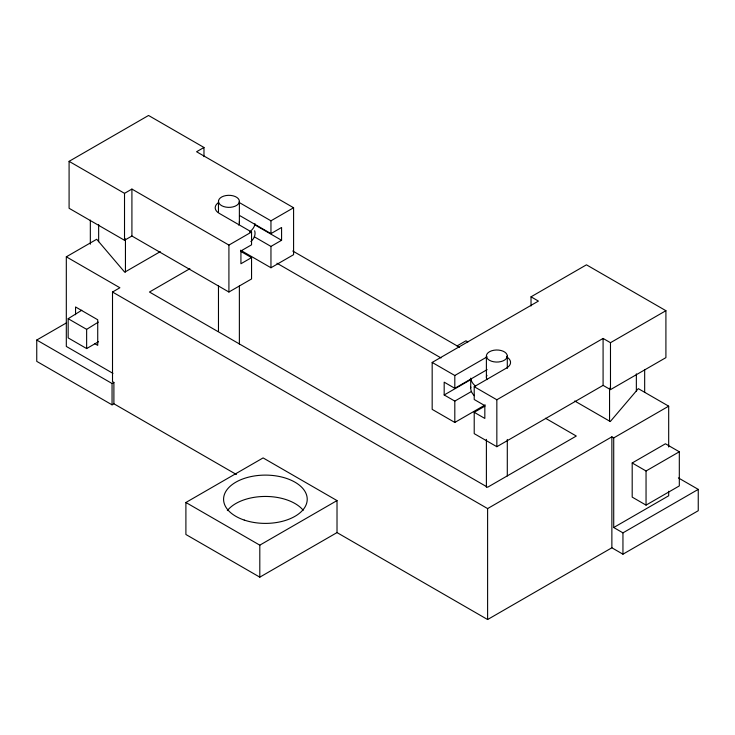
<?xml version="1.0" encoding="UTF-8"?>
<svg xmlns="http://www.w3.org/2000/svg" width="735" height="735" viewBox="0 0 735 735"><rect width="100%" height="100%" fill="white"/><g stroke="black" fill="none" stroke-linecap="round" stroke-linejoin="round"><path stroke-width="1.1" d="M98.499 341.72L86.638 348.565L68.162 337.898L68.162 318.696L81.778 310.234M86.638 348.565L86.638 329.363L98.306 322.114M240.777 251.398L251.554 257.617L251.554 278.951L228.916 292.025L131.914 236.018L124.518 240.281L69.09 208.281L69.09 161.342L148.543 115.469L203.972 147.469L203.972 156.628M69.09 161.342L124.518 193.342L131.914 189.079L228.916 245.086L251.554 232.012L251.554 244.819L240.924 250.947L240.924 263.755L251.554 257.617M203.972 147.469L196.585 151.741L293.587 207.748L293.587 254.687L270.958 267.751L240.575 250.212M112.951 373.362L66.315 346.433L66.315 256.818L96.698 239.279L124.711 272.18L160.294 251.636M236.422 474.516L113.897 403.772L113.897 382.439L112.51 381.64L112.51 292.025L119.897 287.752L66.315 256.818M113.897 403.772L112.051 404.838L36.75 361.363L36.75 340.029L66.545 322.83M239.601 202.713L270.958 220.812L293.587 207.748M189.869 268.698L149.462 292.025L487.608 487.25L576.295 436.039L545.471 418.243M239.601 215.511L270.958 233.62L281.579 227.482L281.579 240.281L270.958 246.418L254.301 236.799M36.75 340.029L112.051 383.505L113.897 382.439M531.028 305.981L531.028 296.821L586.457 264.82L665.91 310.694L665.91 357.633L610.482 389.633L603.086 385.37L496.842 446.705L474.213 433.641L474.213 412.307L484.99 406.078M337.016 532.59L259.804 577.159L185.9 534.492L185.9 502.483L263.102 457.914L337.016 500.581L337.016 532.59L487.608 619.532L611.869 547.786L622.949 554.19L698.25 510.715L698.25 489.381L678.387 477.915M457.041 345.937L465.953 340.801L467.919 341.931M485.183 404.902L454.809 422.441L432.171 409.367L432.171 362.428L538.415 301.093L531.028 296.821M432.171 362.428L454.809 375.502L487.14 356.833M471.466 391.489L454.809 401.099L444.179 394.971L444.179 382.163L454.809 388.3L487.14 369.631M444.179 394.971L470.639 379.692M474.213 412.307L484.834 418.435L484.834 405.637L474.213 399.5L474.213 386.702L506.544 368.033A13.717 7.92 0 0 0 506.544 356.833M474.213 386.702L496.842 399.767L603.086 338.431L610.482 342.694L665.91 310.694M185.9 502.483L259.804 545.159L337.016 500.581M112.51 292.025L487.608 508.583L611.869 436.838L613.716 437.913L668.685 406.17L668.685 447.009M632.192 462.976L665.451 443.775L679.315 451.777L679.315 485.918L646.047 505.12L632.192 497.117L632.192 462.976L646.047 470.979L679.315 451.777M613.716 437.913L613.716 527.519L668.685 495.785L668.685 491.246M613.716 527.519L622.949 532.857L698.25 489.381M668.685 406.17L638.302 388.631L610.289 421.532L574.706 400.988M255.118 225.011L281.579 240.281M292.76 251.012L459.559 347.306M251.554 232.012L219.214 213.343A13.717 7.92 0 0 1 218.607 202.52M276.939 263.213L441.037 357.954M68.162 318.696L86.638 329.363M94.833 343.695L97.727 345.367L97.727 319.762L75.549 306.964L75.549 314.755M646.047 470.979L646.047 505.12M644.668 369.457L644.668 392.407M636.354 373.858L636.354 391.066M622.949 532.857L622.949 554.19M611.869 436.838L611.869 547.786M610.482 342.694L610.482 389.633M609.554 388.117L609.554 421.385M603.086 338.431L603.086 385.37M507.297 356.08A10.455 6.036 0 0 1 491.55 361.234A10.455 6.036 0 0 1 491.687 350.779A10.455 6.036 0 0 1 507.297 356.08L507.297 368.428M507.297 439.447L507.297 475.977M496.842 399.767L496.842 446.705M487.608 508.583L487.608 619.532M486.395 355.988L486.395 377.321M486.395 439.355L486.395 487.296M470.712 379.389L470.712 387.924M454.809 375.502L454.809 388.3M454.809 401.099L454.809 422.441M270.958 220.812L270.958 233.62M270.958 246.418L270.958 267.751M259.804 545.159L259.804 577.159M239.371 201.39A10.455 6.036 0 0 1 223.624 206.544A10.455 6.036 0 0 1 223.762 196.098A10.455 6.036 0 0 1 239.371 201.39L239.371 222.723M239.371 285.906L239.371 344.118M228.916 245.086L228.916 292.025M218.47 201.298L218.47 212.525M218.47 285.814L218.47 331.476M131.914 189.079L131.914 236.018M125.446 238.765L125.446 272.033M124.518 193.342L124.518 240.281M112.051 383.505L112.051 404.838M98.646 224.506L98.646 241.714M90.331 220.105L90.331 244.204M227.345 510.604A41.812 24.136 0 0 1 265.096 496.447A41.812 24.136 0 0 1 303.215 510.274M239.261 221.823A10.455 6.036 0 0 1 238.563 225.011M254.99 223.697A26.129 15.086 0 0 1 249.468 232.003M254.659 230.762A26.129 15.086 0 0 1 250.837 241.567M474.314 395.678A26.129 15.086 0 0 1 470.767 387.023M475.591 386.141A26.129 15.086 0 0 1 470.749 378.158M487.14 379.609A10.455 6.036 0 0 1 486.974 375.374M244.231 520.068A41.812 24.136 0 0 0 307.221 499.433A41.812 24.136 0 0 0 244.773 478.255A41.812 24.136 0 0 0 244.231 520.068"/></g></svg>
